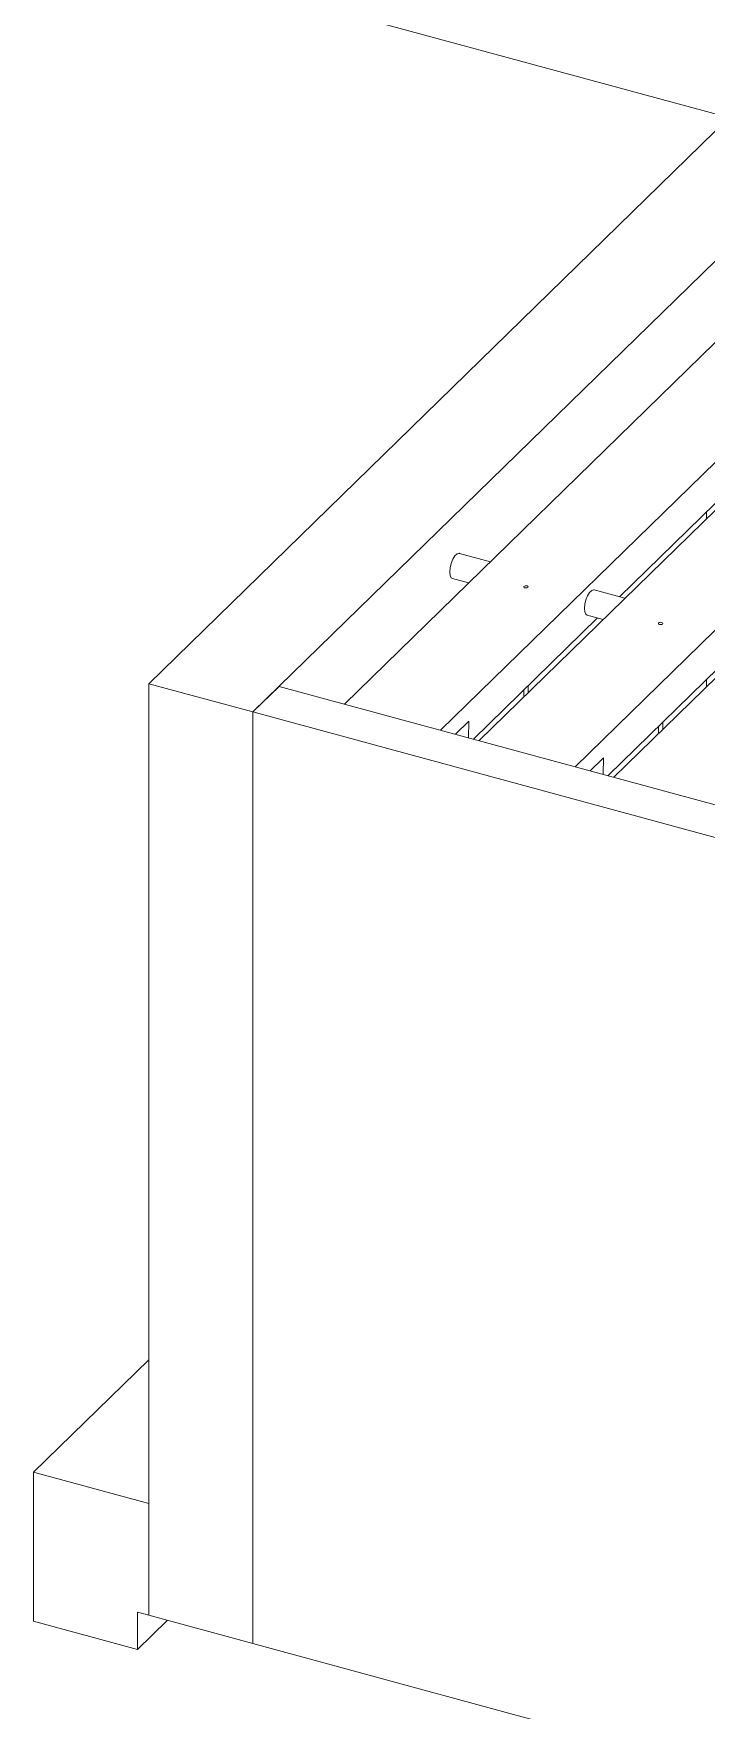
# Model space of a CAD drawing. Header units: millimetres. Extents: x 173 to 1125, y 0 to 736.
# Drawn here: x 806.5 to 852.9, y 396.5 to 512.3 of the extents above; entities that cross this region are included whole.
import ezdxf

# ---------------------------------------------------------------- set-up
doc = ezdxf.new("R2010")
doc.units = ezdxf.units.MM

msp = doc.modelspace()

# ---------------------------------------------------------------- linework, layer by layer
at = {"color": 7, "linetype": 'Continuous', "lineweight": 15}
for p, q in [((926.44, 486.9), (821.64, 515.39)), ((814.47, 467.39), (854.49, 506.46)), ((821.64, 465.45), (861.66, 504.51)), ((827.96, 466), (866.17, 503.28)), ((834.6, 464.2), (872.8, 501.48)), ((837.25, 463.48), (875.45, 500.76)), ((846.93, 473.4), (875.07, 500.87)), ((843.88, 461.67), (882.09, 498.96)), ((846.54, 460.95), (884.74, 498.24)), ((852.94, 479.27), (852.94, 478.79)), ((838.03, 475.82), (835.89, 476.4)), ((835.42, 474.66), (836.53, 474.36)), ((847.31, 473.3), (845.18, 473.88)), ((847.31, 473.3), (845.18, 473.88)), ((836.86, 463.58), (845.43, 471.94)), ((844.71, 472.14), (845.82, 471.84)), ((844.71, 472.14), (845.82, 471.84)), ((846.15, 461.06), (854.72, 469.42)), ((852.94, 467.68), (852.94, 467.2)), ((814.47, 467.39), (814.47, 403.11)), ((821.64, 465.45), (814.47, 467.39)), ((821.64, 465.45), (823.46, 467.22)), ((928.26, 438.74), (823.46, 467.22)), ((840.34, 466.97), (840.34, 466.49)), ((840.64, 466.78), (840.64, 467.26)), ((926.44, 436.96), (821.64, 465.45)), ((821.64, 465.45), (821.64, 401.16)), ((835.63, 463.92), (836.54, 464.81)), ((836.54, 464.81), (836.53, 463.67)), ((849.62, 464.45), (849.62, 463.96)), ((849.62, 464.45), (849.62, 463.96)), ((849.92, 464.26), (849.92, 464.74)), ((849.92, 464.26), (849.92, 464.74)), ((844.91, 461.39), (845.83, 462.28)), ((845.83, 462.28), (845.81, 461.15)), ((806.51, 412.99), (814.47, 420.75)), ((806.51, 402.7), (806.51, 412.99)), ((806.51, 412.99), (814.47, 410.82)), ((814.47, 410.82), (814.47, 403.11)), ((813.68, 403.32), (813.68, 400.75)), ((813.68, 403.32), (814.47, 403.11)), ((813.68, 400.75), (815.74, 402.76)), ((821.64, 401.16), (814.47, 403.11)), ((813.68, 400.75), (806.51, 402.7)), ((926.44, 372.68), (821.64, 401.16))]:
    msp.add_line(p, q, dxfattribs=at)
at = {"color": 7, "linetype": 'Continuous', "lineweight": 15, "flags": 128}
for points in [[(835.89, 476.4), (835.87, 476.41), (835.73, 476.36), (835.58, 476.22), (835.45, 476), (835.33, 475.71), (835.26, 475.41), (835.24, 475.12), (835.26, 474.88), (835.33, 474.72), (835.42, 474.66)], [(840.42, 474.01), (840.37, 474.03), (840.34, 474.06), (840.34, 474.09), (840.35, 474.12), (840.39, 474.14), (840.44, 474.16), (840.5, 474.16), (840.56, 474.15), (840.6, 474.13), (840.63, 474.11), (840.64, 474.08), (840.62, 474.05), (840.58, 474.02), (840.53, 474.01), (840.47, 474.01), (840.42, 474.01)], [(840.56, 474.15), (840.5, 474.16), (840.44, 474.16), (840.39, 474.14), (840.35, 474.12), (840.34, 474.09), (840.34, 474.06), (840.37, 474.03), (840.42, 474.01), (840.47, 474.01), (840.53, 474.01), (840.58, 474.02), (840.62, 474.05), (840.64, 474.08), (840.63, 474.11), (840.6, 474.13), (840.56, 474.15)], [(845.18, 473.88), (845.15, 473.88), (845.02, 473.84), (844.87, 473.7), (844.73, 473.47), (844.62, 473.19), (844.55, 472.89), (844.52, 472.6), (844.55, 472.36), (844.62, 472.2), (844.71, 472.14)], [(845.18, 473.88), (845.15, 473.88), (845.02, 473.84), (844.87, 473.7), (844.73, 473.47), (844.62, 473.19), (844.55, 472.89), (844.52, 472.6), (844.55, 472.36), (844.62, 472.2), (844.71, 472.14)], [(849.7, 471.49), (849.66, 471.51), (849.63, 471.54), (849.62, 471.57), (849.64, 471.6), (849.68, 471.62), (849.73, 471.63), (849.79, 471.64), (849.84, 471.63), (849.89, 471.61), (849.92, 471.58), (849.92, 471.55), (849.91, 471.52), (849.87, 471.5), (849.82, 471.49), (849.76, 471.48), (849.7, 471.49)], [(849.7, 471.49), (849.66, 471.51), (849.63, 471.54), (849.62, 471.57), (849.64, 471.6), (849.68, 471.62), (849.73, 471.63), (849.79, 471.64), (849.84, 471.63), (849.89, 471.61), (849.92, 471.58), (849.92, 471.55), (849.91, 471.52), (849.87, 471.5), (849.82, 471.49), (849.76, 471.48), (849.7, 471.49)], [(849.84, 471.63), (849.79, 471.64), (849.73, 471.63), (849.68, 471.62), (849.64, 471.6), (849.62, 471.57), (849.63, 471.54), (849.66, 471.51), (849.7, 471.49), (849.76, 471.48), (849.82, 471.49), (849.87, 471.5), (849.91, 471.52), (849.92, 471.55), (849.92, 471.58), (849.89, 471.61), (849.84, 471.63)], [(849.84, 471.63), (849.79, 471.64), (849.73, 471.63), (849.68, 471.62), (849.64, 471.6), (849.62, 471.57), (849.63, 471.54), (849.66, 471.51), (849.7, 471.49), (849.76, 471.48), (849.82, 471.49), (849.87, 471.5), (849.91, 471.52), (849.92, 471.55), (849.92, 471.58), (849.89, 471.61), (849.84, 471.63)]]:
    msp.add_lwpolyline(points, dxfattribs=at)

doc.saveas('drawing.dxf')
